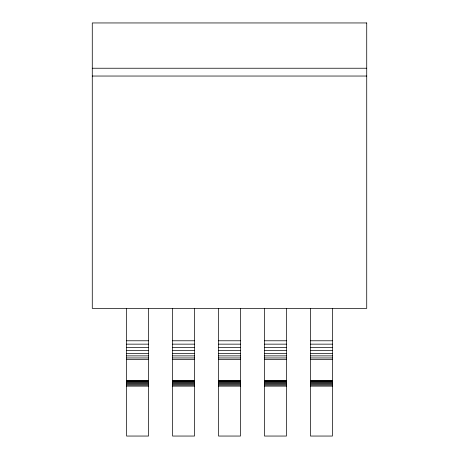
<?xml version="1.0" encoding="UTF-8"?>
<svg xmlns="http://www.w3.org/2000/svg" width="459" height="459" viewBox="0 0 459 459"><rect width="100%" height="100%" fill="white"/><g stroke="black" fill="none" stroke-linecap="round" stroke-linejoin="round"><path stroke-width="0.69" d="M92.276 68.236L366.724 68.236M92.276 76.039L366.724 76.039M126.586 340.779L148.538 340.779M172.555 340.779L194.507 340.779M218.524 340.779L240.476 340.779M264.493 340.779L286.445 340.779M310.462 340.779L332.419 340.779M126.586 344.152L148.538 344.152M172.555 344.152L194.507 344.152M218.524 344.152L240.476 344.152M264.493 344.152L286.445 344.152M310.462 344.152L332.419 344.152M126.586 347.434L148.538 347.434M172.555 347.434L194.507 347.434M218.524 347.434L240.476 347.434M264.493 347.434L286.445 347.434M310.462 347.434L332.419 347.434M126.586 350.538L148.538 350.538M172.555 350.538L194.507 350.538M218.524 350.538L240.476 350.538M264.493 350.538L286.445 350.538M310.462 350.538L332.419 350.538M126.586 353.373L148.538 353.373M172.555 353.373L194.507 353.373M218.524 353.373L240.476 353.373M264.493 353.373L286.445 353.373M310.462 353.373L332.419 353.373M126.586 355.874L148.538 355.874M172.555 355.874L194.507 355.874M218.524 355.874L240.476 355.874M264.493 355.874L286.445 355.874M310.462 355.874L332.419 355.874M126.586 357.963L148.538 357.963M172.555 357.963L194.507 357.963M218.524 357.963L240.476 357.963M264.493 357.963L286.445 357.963M310.462 357.963L332.419 357.963M126.586 359.586L148.538 359.586M172.555 359.586L194.507 359.586M218.524 359.586L240.476 359.586M264.493 359.586L286.445 359.586M310.462 359.586L332.419 359.586M126.586 380.574L148.538 380.574M172.555 380.574L194.507 380.574M218.524 380.574L240.476 380.574M264.493 380.574L286.445 380.574M310.462 380.574L332.419 380.574M126.586 381.056L148.538 381.056M172.555 381.056L194.507 381.056M218.524 381.056L240.476 381.056M264.493 381.056L286.445 381.056M310.462 381.056L332.419 381.056M126.586 381.676L148.538 381.676M172.555 381.676L194.507 381.676M218.524 381.676L240.476 381.676M264.493 381.676L286.445 381.676M310.462 381.676L332.419 381.676M126.586 382.404L148.538 382.404M172.555 382.404L194.507 382.404M218.524 382.404L240.476 382.404M264.493 382.404L286.445 382.404M310.462 382.404L332.419 382.404M126.586 383.236L148.538 383.236M172.555 383.236L194.507 383.236M218.524 383.236L240.476 383.236M264.493 383.236L286.445 383.236M310.462 383.236L332.419 383.236M126.586 384.143L148.538 384.143M172.555 384.143L194.507 384.143M218.524 384.143L240.476 384.143M264.493 384.143L286.445 384.143M310.462 384.143L332.419 384.143M126.586 385.112L148.538 385.112M172.555 385.112L194.507 385.112M218.524 385.112L240.476 385.112M264.493 385.112L286.445 385.112M310.462 385.112L332.419 385.112M126.586 386.122L148.538 386.122M172.555 386.122L194.507 386.122M218.524 386.122L240.476 386.122M264.493 386.122L286.445 386.122M310.462 386.122L332.419 386.122M332.419 308.373L332.419 436.05L310.462 436.05L310.462 308.373M286.445 308.373L286.445 436.05L264.493 436.05L264.493 308.373M240.476 308.373L240.476 436.05L218.524 436.05L218.524 308.373M194.507 308.373L194.507 436.05L172.555 436.05L172.555 308.373M148.538 308.373L148.538 436.05L126.586 436.05L126.586 308.373M366.724 22.95L92.276 22.95L92.276 308.373L366.724 308.373L366.724 22.95"/></g></svg>
